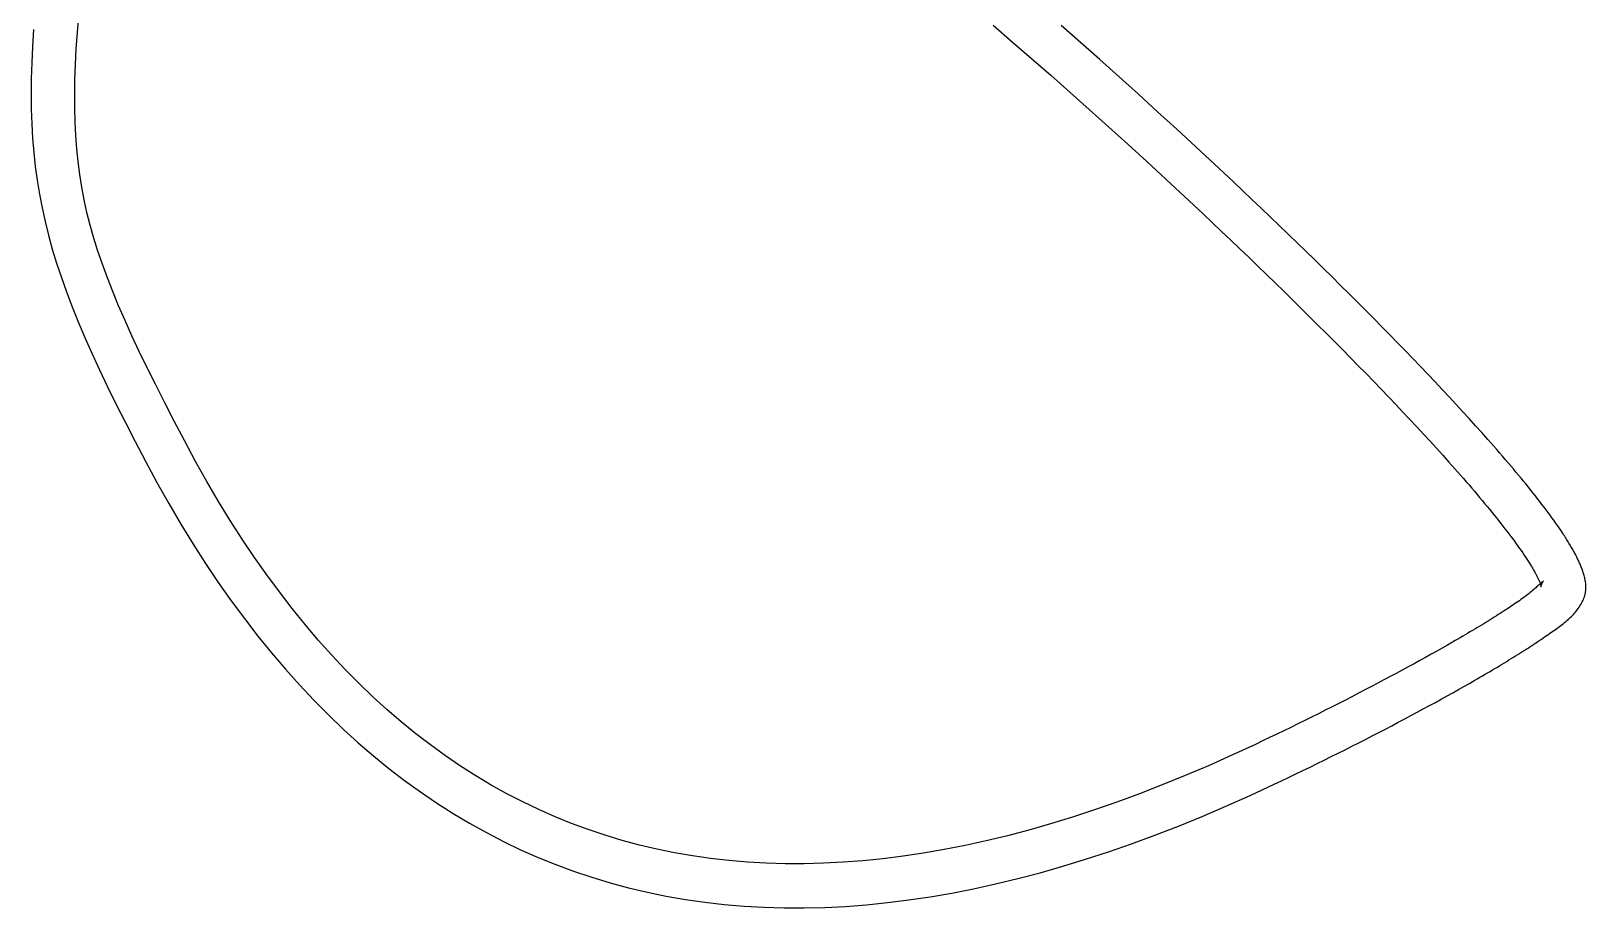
# Model space of a CAD drawing. Header units: metres. Extents: x 0 to 745, y 0 to 539.
# Drawn here: x 223.74 to 251.93, y 432.52 to 448.41 of the extents above; entities that cross this region are included whole.
import ezdxf

# ---------------------------------------------------------------- set-up
doc = ezdxf.new("R2010")
doc.units = ezdxf.units.M

msp = doc.modelspace()

# ---------------------------------------------------------------- linework, layer by layer
at = {"layer": '2', "color": 7}
for p, q in [((223.782248, 448.438173), (223.763898, 448.132388)), ((224.578656, 448.384061), (224.602428, 448.690201)), ((241.179401, 448.517281), (241.526228, 448.218627)), ((242.761625, 448.205697), (242.41146, 448.51334)), ((224.559308, 448.089829), (224.578656, 448.384061)), ((241.526228, 448.218627), (241.874466, 447.916064)), ((243.112083, 447.895154), (242.761625, 448.205697)), ((223.763898, 448.132388), (223.75059, 447.836193)), ((224.544605, 447.806504), (224.559308, 448.089829)), ((241.874466, 447.916064), (242.223594, 447.610073)), ((243.462368, 447.582164), (243.112083, 447.895154)), ((223.75059, 447.836193), (223.742517, 447.548708)), ((224.53477, 447.533084), (224.544605, 447.806504)), ((242.223594, 447.610073), (242.573095, 447.301135)), ((223.742517, 447.548708), (223.739874, 447.269052)), ((224.530024, 447.268569), (224.53477, 447.533084)), ((242.573095, 447.301135), (242.922448, 446.989731)), ((243.812012, 447.267183), (243.462368, 447.582164)), ((223.739874, 447.269052), (223.742856, 446.996346)), ((224.530588, 447.011958), (224.530024, 447.268569)), ((244.160548, 446.950665), (243.812012, 447.267183)), ((223.742856, 446.996346), (223.751656, 446.729707)), ((224.536683, 446.76225), (224.530588, 447.011958)), ((224.548532, 446.518444), (224.536683, 446.76225)), ((242.922448, 446.989731), (243.271135, 446.676342)), ((244.50751, 446.633064), (244.160548, 446.950665)), ((223.751656, 446.729707), (223.76647, 446.468258)), ((223.76647, 446.468258), (223.787491, 446.211116)), ((224.566355, 446.279538), (224.548532, 446.518444)), ((243.271135, 446.676342), (243.618635, 446.361448)), ((244.852429, 446.314837), (244.50751, 446.633064)), ((223.787491, 446.211116), (223.814914, 445.957401)), ((224.590375, 446.044533), (224.566355, 446.279538)), ((243.618635, 446.361448), (243.964431, 446.045531)), ((245.194839, 445.996436), (244.852429, 446.314837)), ((223.814914, 445.957401), (223.848934, 445.706234)), ((224.620812, 445.812426), (224.590375, 446.044533)), ((243.964431, 446.045531), (244.308002, 445.729072)), ((245.534273, 445.678318), (245.194839, 445.996436)), ((223.848934, 445.706234), (223.889745, 445.456734)), ((224.657889, 445.582217), (224.620812, 445.812426)), ((244.308002, 445.729072), (244.648829, 445.412551)), ((245.870264, 445.360936), (245.534273, 445.678318)), ((223.889745, 445.456734), (223.937541, 445.20802)), ((224.701826, 445.352905), (224.657889, 445.582217)), ((224.752846, 445.123489), (224.701826, 445.352905)), ((244.648829, 445.412551), (244.986394, 445.09645)), ((246.036795, 445.202679), (245.870264, 445.360936)), ((223.937541, 445.20802), (223.992516, 444.959212)), ((224.811169, 444.892969), (224.752846, 445.123489)), ((244.986394, 445.09645), (245.320176, 444.781249)), ((246.202235, 445.044806), (246.036795, 445.202679)), ((223.992516, 444.959212), (224.054866, 444.70943)), ((224.877017, 444.660341), (224.811169, 444.892969)), ((245.320176, 444.781249), (245.485511, 444.624123)), ((246.366524, 444.887375), (246.202235, 445.044806)), ((246.529603, 444.730441), (246.366524, 444.887375)), ((224.054866, 444.70943), (224.124784, 444.457794)), ((224.950612, 444.424607), (224.877017, 444.660341)), ((245.485511, 444.624123), (245.649757, 444.467376)), ((246.691411, 444.574059), (246.529603, 444.730441)), ((246.851888, 444.418287), (246.691411, 444.574059)), ((224.124784, 444.457794), (224.202466, 444.203422)), ((224.202466, 444.203422), (224.288104, 443.945435)), ((225.032176, 444.184765), (224.950612, 444.424607)), ((245.649757, 444.467376), (245.812849, 444.311069)), ((245.812849, 444.311069), (245.974724, 444.155262)), ((247.010975, 444.26318), (246.851888, 444.418287)), ((247.168612, 444.108794), (247.010975, 444.26318)), ((224.288104, 443.945435), (224.381894, 443.682953)), ((225.121928, 443.939814), (225.032176, 444.184765)), ((225.220092, 443.688753), (225.121928, 443.939814)), ((245.974724, 444.155262), (246.13532, 444.000016)), ((246.13532, 444.000016), (246.294573, 443.845391)), ((247.324739, 443.955186), (247.168612, 444.108794)), ((247.479296, 443.802411), (247.324739, 443.955186)), ((224.381894, 443.682953), (224.484031, 443.415094)), ((225.326889, 443.430581), (225.220092, 443.688753)), ((246.294573, 443.845391), (246.452419, 443.69145)), ((246.452419, 443.69145), (246.608797, 443.538251)), ((247.632222, 443.650525), (247.479296, 443.802411)), ((247.783459, 443.499585), (247.632222, 443.650525)), ((224.484031, 443.415094), (224.594708, 443.140979)), ((225.44254, 443.164297), (225.326889, 443.430581)), ((246.608797, 443.538251), (246.763642, 443.385856)), ((246.763642, 443.385856), (246.916891, 443.234326)), ((247.932946, 443.349646), (247.783459, 443.499585)), ((224.594708, 443.140979), (224.71412, 442.859727)), ((225.567266, 442.8889), (225.44254, 443.164297)), ((246.916891, 443.234326), (247.068481, 443.083721)), ((247.068481, 443.083721), (247.218348, 442.934101)), ((248.080623, 443.200766), (247.932946, 443.349646)), ((248.226431, 443.052998), (248.080623, 443.200766)), ((224.71412, 442.859727), (224.842461, 442.570458)), ((225.70129, 442.603389), (225.567266, 442.8889)), ((247.218348, 442.934101), (247.366431, 442.785529)), ((248.370309, 442.906401), (248.226431, 443.052998)), ((248.512198, 442.761029), (248.370309, 442.906401)), ((224.842461, 442.570458), (224.979926, 442.272292)), ((225.844832, 442.306763), (225.70129, 442.603389)), ((247.366431, 442.785529), (247.512665, 442.638063)), ((247.512665, 442.638063), (247.656987, 442.491766)), ((248.652037, 442.61694), (248.512198, 442.761029)), ((248.789767, 442.474188), (248.652037, 442.61694)), ((224.979926, 442.272292), (225.126709, 441.964347)), ((225.998114, 441.998021), (225.844832, 442.306763)), ((247.656987, 442.491766), (247.799334, 442.346697)), ((247.799334, 442.346697), (247.939642, 442.202918)), ((248.925328, 442.33283), (248.789767, 442.474188)), ((249.05866, 442.192923), (248.925328, 442.33283)), ((225.126709, 441.964347), (225.283005, 441.645745)), ((226.161358, 441.676162), (225.998114, 441.998021)), ((247.939642, 442.202918), (248.07785, 442.060488)), ((248.07785, 442.060488), (248.213892, 441.91947)), ((249.189703, 442.054521), (249.05866, 442.192923)), ((249.318397, 441.917682), (249.189703, 442.054521)), ((226.334785, 441.340185), (226.161358, 441.676162)), ((248.213892, 441.91947), (248.347707, 441.779922)), ((248.347707, 441.779922), (248.479231, 441.641907)), ((249.444682, 441.782461), (249.318397, 441.917682)), ((249.568498, 441.648915), (249.444682, 441.782461)), ((225.283005, 441.645745), (225.449008, 441.315604)), ((248.479231, 441.641907), (248.6084, 441.505485)), ((248.6084, 441.505485), (248.735152, 441.370717)), ((249.689786, 441.517098), (249.568498, 441.648915)), ((249.808486, 441.387069), (249.689786, 441.517098)), ((249.924537, 441.258882), (249.808486, 441.387069)), ((225.449008, 441.315604), (225.624912, 440.973043)), ((226.518616, 440.989089), (226.334785, 441.340185)), ((248.735152, 441.370717), (248.859423, 441.237662)), ((248.859423, 441.237662), (248.98115, 441.106383)), ((248.98115, 441.106383), (249.100271, 440.976939)), ((250.037879, 441.132593), (249.924537, 441.258882)), ((250.148454, 441.008259), (250.037879, 441.132593)), ((225.624912, 440.973043), (225.810912, 440.617184)), ((226.721527, 440.612131), (226.518616, 440.989089)), ((249.100271, 440.976939), (249.21672, 440.849391)), ((249.21672, 440.849391), (249.330437, 440.7238)), ((250.2562, 440.885936), (250.148454, 441.008259)), ((250.308993, 440.825551), (250.2562, 440.885936)), ((250.361056, 440.765699), (250.308993, 440.825551)), ((225.810912, 440.617184), (226.02086, 440.227309)), ((226.927984, 440.244889), (226.721527, 440.612131)), ((249.330437, 440.7238), (249.441356, 440.600227)), ((249.441356, 440.600227), (249.549416, 440.478733)), ((250.412383, 440.706383), (250.361056, 440.765699)), ((250.462967, 440.647605), (250.412383, 440.706383)), ((250.512804, 440.58937), (250.462967, 440.647605)), ((250.561886, 440.53168), (250.512804, 440.58937)), ((249.549416, 440.478733), (249.654552, 440.359377)), ((249.654552, 440.359377), (249.706005, 440.300509)), ((249.706005, 440.300509), (249.756703, 440.24218)), ((250.610209, 440.47454), (250.561886, 440.53168)), ((250.657766, 440.417951), (250.610209, 440.47454)), ((250.704551, 440.361919), (250.657766, 440.417951)), ((250.750558, 440.306445), (250.704551, 440.361919)), ((250.795781, 440.251534), (250.750558, 440.306445)), ((226.02086, 440.227309), (226.235019, 439.846785)), ((227.137988, 439.887346), (226.927984, 440.244889)), ((249.756703, 440.24218), (249.806637, 440.184401)), ((249.806637, 440.184401), (249.855798, 440.127185)), ((249.855798, 440.127185), (249.904176, 440.070543)), ((249.904176, 440.070543), (249.951762, 440.014488)), ((249.951762, 440.014488), (249.998546, 439.959032)), ((250.840215, 440.197189), (250.795781, 440.251534)), ((250.883853, 440.143412), (250.840215, 440.197189)), ((250.92669, 440.090208), (250.883853, 440.143412)), ((250.968719, 440.03758), (250.92669, 440.090208)), ((251.009935, 439.985531), (250.968719, 440.03758)), ((251.050331, 439.934064), (251.009935, 439.985531)), ((226.235019, 439.846785), (226.453381, 439.475631)), ((227.351537, 439.539484), (227.137988, 439.887346)), ((249.998546, 439.959032), (250.044518, 439.904186)), ((250.044518, 439.904186), (250.089669, 439.849964)), ((250.089669, 439.849964), (250.13399, 439.796376)), ((250.13399, 439.796376), (250.177471, 439.743435)), ((250.177471, 439.743435), (250.220103, 439.691154)), ((250.220103, 439.691154), (250.261876, 439.639543)), ((251.089902, 439.883184), (251.050331, 439.934064)), ((251.128642, 439.832892), (251.089902, 439.883184)), ((251.166544, 439.783193), (251.128642, 439.832892)), ((251.203603, 439.734089), (251.166544, 439.783193)), ((251.239813, 439.685585), (251.203603, 439.734089)), ((226.453381, 439.475631), (226.675936, 439.113871)), ((227.56863, 439.201286), (227.351537, 439.539484)), ((250.261876, 439.639543), (250.302781, 439.588616)), ((250.302781, 439.588616), (250.342808, 439.538384)), ((250.342808, 439.538384), (250.381947, 439.488859)), ((250.381947, 439.488859), (250.42019, 439.440053)), ((250.42019, 439.440053), (250.457526, 439.391979)), ((251.275168, 439.637683), (251.239813, 439.685585)), ((251.309662, 439.590387), (251.275168, 439.637683)), ((251.343289, 439.5437), (251.309662, 439.590387)), ((251.376044, 439.497626), (251.343289, 439.5437)), ((251.407919, 439.452168), (251.376044, 439.497626)), ((251.438909, 439.407329), (251.407919, 439.452168)), ((227.789267, 438.872733), (227.56863, 439.201286)), ((250.457526, 439.391979), (250.493947, 439.344649)), ((250.493947, 439.344649), (250.529443, 439.298074)), ((250.529443, 439.298074), (250.564003, 439.252266)), ((250.564003, 439.252266), (250.59762, 439.207238)), ((250.59762, 439.207238), (250.630283, 439.163002)), ((250.630283, 439.163002), (250.661982, 439.11957)), ((251.469009, 439.363112), (251.438909, 439.407329)), ((251.498212, 439.319521), (251.469009, 439.363112)), ((251.526512, 439.27656), (251.498212, 439.319521)), ((251.540325, 439.255325), (251.526512, 439.27656)), ((251.553918, 439.234259), (251.540325, 439.255325)), ((251.567288, 439.213358), (251.553918, 439.234259)), ((251.580435, 439.192618), (251.567288, 439.213358)), ((251.593359, 439.172032), (251.580435, 439.192618)), ((251.606058, 439.151597), (251.593359, 439.172032)), ((251.618533, 439.131307), (251.606058, 439.151597)), ((251.630781, 439.111156), (251.618533, 439.131307)), ((226.675936, 439.113871), (226.902676, 438.761523)), ((228.013446, 438.553808), (227.789267, 438.872733)), ((250.661982, 439.11957), (250.692709, 439.076954)), ((250.692709, 439.076954), (250.722454, 439.035166)), ((250.722454, 439.035166), (250.751207, 438.994217)), ((250.751207, 438.994217), (250.778958, 438.954121)), ((250.778958, 438.954121), (250.8057, 438.914889)), ((250.8057, 438.914889), (250.831421, 438.876533)), ((250.831421, 438.876533), (250.856112, 438.839065)), ((251.642803, 439.091142), (251.630781, 439.111156)), ((251.654597, 439.071257), (251.642803, 439.091142)), ((251.666163, 439.051498), (251.654597, 439.071257)), ((251.677501, 439.031859), (251.666163, 439.051498)), ((251.688608, 439.012335), (251.677501, 439.031859)), ((251.699485, 438.992922), (251.688608, 439.012335)), ((251.710131, 438.973615), (251.699485, 438.992922)), ((251.720545, 438.954408), (251.710131, 438.973615)), ((251.730726, 438.935296), (251.720545, 438.954408)), ((251.740673, 438.916276), (251.730726, 438.935296)), ((251.750387, 438.897341), (251.740673, 438.916276)), ((251.759865, 438.878486), (251.750387, 438.897341)), ((251.769107, 438.859708), (251.759865, 438.878486)), ((251.778113, 438.841), (251.769107, 438.859708)), ((226.902676, 438.761523), (227.13359, 438.41861)), ((250.856112, 438.839065), (250.868069, 438.820661)), ((250.868069, 438.820661), (250.879767, 438.802475)), ((250.879767, 438.802475), (250.891202, 438.784511)), ((250.891202, 438.784511), (250.902374, 438.766778)), ((250.902374, 438.766778), (250.913281, 438.749282)), ((250.913281, 438.749282), (250.923922, 438.732028)), ((250.923922, 438.732028), (250.934294, 438.715023)), ((250.934294, 438.715023), (250.944395, 438.698275)), ((250.944395, 438.698275), (250.954225, 438.681788)), ((250.954225, 438.681788), (250.963782, 438.66557)), ((250.963782, 438.66557), (250.973063, 438.649627)), ((250.973063, 438.649627), (250.982067, 438.633965)), ((250.982067, 438.633965), (250.990793, 438.618592)), ((250.990793, 438.618592), (250.999239, 438.603513)), ((250.999239, 438.603513), (251.007402, 438.588734)), ((251.007402, 438.588734), (251.015282, 438.574263)), ((251.015282, 438.574263), (251.022877, 438.560106)), ((251.786881, 438.822358), (251.778113, 438.841)), ((251.795412, 438.803777), (251.786881, 438.822358)), ((251.803703, 438.785252), (251.795412, 438.803777)), ((251.811755, 438.766778), (251.803703, 438.785252)), ((251.819566, 438.74835), (251.811755, 438.766778)), ((251.827136, 438.729963), (251.819566, 438.74835)), ((251.834465, 438.711613), (251.827136, 438.729963)), ((251.84155, 438.693293), (251.834465, 438.711613)), ((251.848392, 438.675), (251.84155, 438.693293)), ((251.855105, 438.656613), (251.848392, 438.675)), ((251.861765, 438.638017), (251.855105, 438.656613)), ((251.868328, 438.619213), (251.861765, 438.638017)), ((251.874748, 438.600203), (251.868328, 438.619213)), ((251.880982, 438.58099), (251.874748, 438.600203)), ((251.886986, 438.561574), (251.880982, 438.58099)), ((227.13359, 438.41861), (227.368669, 438.085152)), ((228.241168, 438.244495), (228.013446, 438.553808)), ((250.978855, 438.28942), (250.959251, 438.27286)), ((250.997552, 438.305402), (250.978855, 438.28942)), ((251.015316, 438.320755), (250.997552, 438.305402)), ((251.032123, 438.335428), (251.015316, 438.320755)), ((251.022877, 438.560106), (251.030185, 438.546268)), ((251.030185, 438.546268), (251.037204, 438.532758)), ((251.047951, 438.34937), (251.032123, 438.335428)), ((251.037204, 438.532758), (251.043933, 438.51958)), ((251.043933, 438.51958), (251.05037, 438.506741)), ((251.062773, 438.36253), (251.047951, 438.34937)), ((251.05037, 438.506741), (251.056513, 438.494249)), ((251.056513, 438.494249), (251.06236, 438.482108)), ((251.06236, 438.482108), (251.067911, 438.470327)), ((251.076568, 438.374856), (251.062773, 438.36253)), ((251.067911, 438.470327), (251.073162, 438.45891)), ((251.073162, 438.45891), (251.078114, 438.447866)), ((251.08931, 438.386298), (251.076568, 438.374856)), ((251.078114, 438.447866), (251.082763, 438.437199)), ((251.082763, 438.437199), (251.087108, 438.426917)), ((251.087108, 438.426917), (251.091148, 438.417025)), ((251.100977, 438.396803), (251.08931, 438.386298)), ((251.091148, 438.417025), (251.09488, 438.407531)), ((251.09488, 438.407531), (251.098304, 438.398441)), ((251.098304, 438.398441), (251.101309, 438.389882)), ((251.111543, 438.406322), (251.100977, 438.396803)), ((251.101309, 438.389882), (251.10382, 438.381979)), ((251.10382, 438.381979), (251.105877, 438.374731)), ((251.105877, 438.374731), (251.107524, 438.368138)), ((251.107524, 438.368138), (251.108803, 438.362199)), ((251.108803, 438.362199), (251.109756, 438.356914)), ((251.109756, 438.356914), (251.110425, 438.352283)), ((251.110425, 438.352283), (251.110853, 438.348305)), ((251.110648, 438.338701), (251.110669, 438.33993)), ((251.110724, 438.338121), (251.110648, 438.338701)), ((251.110669, 438.33993), (251.11083, 438.341807)), ((251.110855, 438.338191), (251.110724, 438.338121)), ((251.11083, 438.341807), (251.111172, 438.344333)), ((251.110853, 438.348305), (251.111082, 438.344979)), ((251.110999, 438.338912), (251.110855, 438.338191)), ((251.111113, 438.340283), (251.110999, 438.338912)), ((251.111082, 438.344979), (251.111155, 438.342305)), ((251.111155, 438.342305), (251.111113, 438.340283)), ((251.111172, 438.344333), (251.111739, 438.347507)), ((251.120985, 438.414802), (251.111543, 438.406322)), ((251.111739, 438.347507), (251.112572, 438.351328)), ((251.112572, 438.351328), (251.113714, 438.355797)), ((251.113714, 438.355797), (251.115207, 438.360911)), ((251.115207, 438.360911), (251.117093, 438.366672)), ((251.117093, 438.366672), (251.119416, 438.373079)), ((251.119416, 438.373079), (251.122216, 438.38013)), ((251.129278, 438.422193), (251.120985, 438.414802)), ((251.122216, 438.38013), (251.125536, 438.387826)), ((251.125536, 438.387826), (251.129419, 438.396167)), ((251.1364, 438.428443), (251.129278, 438.422193)), ((251.129419, 438.396167), (251.133907, 438.405151)), ((251.133907, 438.405151), (251.139042, 438.414778)), ((251.142326, 438.433502), (251.1364, 438.428443)), ((251.139042, 438.414778), (251.144867, 438.425048)), ((251.147032, 438.437317), (251.142326, 438.433502)), ((251.144867, 438.425048), (251.151424, 438.435961)), ((251.150494, 438.439839), (251.147032, 438.437317)), ((251.152688, 438.441015), (251.150494, 438.439839)), ((251.151424, 438.435961), (251.153177, 438.439127)), ((251.153591, 438.440795), (251.152688, 438.441015)), ((251.153177, 438.439127), (251.153591, 438.440795)), ((251.892715, 438.541958), (251.886986, 438.561574)), ((251.898125, 438.522143), (251.892715, 438.541958)), ((251.903172, 438.502131), (251.898125, 438.522143)), ((251.907811, 438.481924), (251.903172, 438.502131)), ((251.911999, 438.461524), (251.907811, 438.481924)), ((251.915691, 438.440932), (251.911999, 438.461524)), ((251.918843, 438.42015), (251.915691, 438.440932)), ((251.921411, 438.399181), (251.918843, 438.42015)), ((251.92335, 438.378024), (251.921411, 438.399181)), ((251.922069, 438.26951), (251.923936, 438.291572)), ((251.924616, 438.356684), (251.92335, 438.378024)), ((251.923936, 438.291572), (251.924953, 438.313455)), ((251.925166, 438.33516), (251.924616, 438.356684)), ((251.924953, 438.313455), (251.925166, 438.33516)), ((227.368669, 438.085152), (227.607904, 437.761171)), ((228.472431, 437.944773), (228.241168, 438.244495)), ((250.602337, 438.007248), (250.57157, 437.98666)), ((250.632417, 438.027539), (250.602337, 438.007248)), ((250.661803, 438.047527), (250.632417, 438.027539)), ((250.690488, 438.067209), (250.661803, 438.047527)), ((250.718505, 438.086746), (250.690488, 438.067209)), ((250.745877, 438.106268), (250.718505, 438.086746)), ((250.772581, 438.125725), (250.745877, 438.106268)), ((250.798591, 438.145064), (250.772581, 438.125725)), ((250.823884, 438.164235), (250.798591, 438.145064)), ((250.848437, 438.183186), (250.823884, 438.164235)), ((250.872225, 438.201867), (250.848437, 438.183186)), ((250.895224, 438.220226), (250.872225, 438.201867)), ((250.917411, 438.238212), (250.895224, 438.220226)), ((250.938761, 438.255773), (250.917411, 438.238212)), ((250.959251, 438.27286), (250.938761, 438.255773)), ((251.817297, 437.9912), (251.832792, 438.015624)), ((251.832792, 438.015624), (251.846926, 438.039522)), ((251.846926, 438.039522), (251.859724, 438.063261)), ((251.859724, 438.063261), (251.87123, 438.086841)), ((251.87123, 438.086841), (251.881488, 438.110258)), ((251.881488, 438.110258), (251.890542, 438.133513)), ((251.890542, 438.133513), (251.898437, 438.156602)), ((251.898437, 438.156602), (251.905217, 438.179525)), ((251.905217, 438.179525), (251.910926, 438.202279)), ((251.910926, 438.202279), (251.915608, 438.224862)), ((251.915608, 438.224862), (251.919307, 438.247273)), ((251.919307, 438.247273), (251.922069, 438.26951)), ((227.607904, 437.761171), (227.851286, 437.446687)), ((228.707234, 437.654628), (228.472431, 437.944773)), ((250.151611, 437.718165), (250.112614, 437.694149)), ((250.190019, 437.741946), (250.151611, 437.718165)), ((250.227833, 437.765487), (250.190019, 437.741946)), ((250.265044, 437.788783), (250.227833, 437.765487)), ((250.301645, 437.811831), (250.265044, 437.788783)), ((250.337628, 437.834624), (250.301645, 437.811831)), ((250.372985, 437.857158), (250.337628, 437.834624)), ((250.40771, 437.879429), (250.372985, 437.857158)), ((250.441794, 437.901431), (250.40771, 437.879429)), ((250.475229, 437.92316), (250.441794, 437.901431)), ((250.508009, 437.944611), (250.475229, 437.92316)), ((250.540125, 437.96578), (250.508009, 437.944611)), ((250.57157, 437.98666), (250.540125, 437.96578)), ((251.560086, 437.70753), (251.581323, 437.725515)), ((251.581323, 437.725515), (251.60207, 437.743675)), ((251.60207, 437.743675), (251.62234, 437.762053)), ((251.62234, 437.762053), (251.642144, 437.780695)), ((251.642144, 437.780695), (251.661496, 437.799643)), ((251.661496, 437.799643), (251.680407, 437.818942)), ((251.680407, 437.818942), (251.69889, 437.838634)), ((251.69889, 437.838634), (251.716956, 437.858765)), ((251.716956, 437.858765), (251.734618, 437.879377)), ((251.734618, 437.879377), (251.751889, 437.900515)), ((251.751889, 437.900515), (251.768779, 437.922223)), ((251.768779, 437.922223), (251.785303, 437.944544)), ((251.785303, 437.944544), (251.801472, 437.967522)), ((251.801472, 437.967522), (251.817297, 437.9912)), ((227.851286, 437.446687), (228.098805, 437.141722)), ((228.945578, 437.374039), (228.707234, 437.654628)), ((249.692014, 437.442133), (249.647057, 437.415851)), ((249.736467, 437.468233), (249.692014, 437.442133)), ((249.780408, 437.494146), (249.736467, 437.468233)), ((249.82383, 437.519868), (249.780408, 437.494146)), ((249.866726, 437.545393), (249.82383, 437.519868)), ((249.909087, 437.570717), (249.866726, 437.545393)), ((249.950907, 437.595835), (249.909087, 437.570717)), ((249.992177, 437.620742), (249.950907, 437.595835)), ((250.03289, 437.645433), (249.992177, 437.620742)), ((250.073038, 437.669904), (250.03289, 437.645433)), ((250.112614, 437.694149), (250.073038, 437.669904)), ((251.174462, 437.42896), (251.204511, 437.449578)), ((251.204511, 437.449578), (251.233886, 437.469714)), ((251.233886, 437.469714), (251.262601, 437.489412)), ((251.262601, 437.489412), (251.290668, 437.508714)), ((251.290668, 437.508714), (251.318097, 437.527666)), ((251.318097, 437.527666), (251.344903, 437.546311)), ((251.344903, 437.546311), (251.371097, 437.564693)), ((251.371097, 437.564693), (251.396691, 437.582855)), ((251.396691, 437.582855), (251.421698, 437.600841)), ((251.421698, 437.600841), (251.446129, 437.618696)), ((251.446129, 437.618696), (251.469998, 437.636464)), ((251.469998, 437.636464), (251.493315, 437.654187)), ((251.493315, 437.654187), (251.516094, 437.671909)), ((251.516094, 437.671909), (251.538347, 437.689676)), ((251.538347, 437.689676), (251.560086, 437.70753)), ((229.18746, 437.102991), (228.945578, 437.374039)), ((249.220828, 437.171756), (249.121066, 437.115798)), ((249.318811, 437.227121), (249.220828, 437.171756)), ((249.414964, 437.281866), (249.318811, 437.227121)), ((249.50924, 437.335961), (249.414964, 437.281866)), ((249.555663, 437.36276), (249.50924, 437.335961)), ((249.601604, 437.389392), (249.555663, 437.36276)), ((249.647057, 437.415851), (249.601604, 437.389392)), ((250.728172, 437.134907), (250.765966, 437.158821)), ((250.765966, 437.158821), (250.8032, 437.182529)), ((250.8032, 437.182529), (250.839868, 437.206028)), ((250.839868, 437.206028), (250.875967, 437.229317)), ((250.875967, 437.229317), (250.911492, 437.252393)), ((250.911492, 437.252393), (250.946439, 437.275255)), ((250.946439, 437.275255), (250.980803, 437.2979)), ((250.980803, 437.2979), (251.01458, 437.320327)), ((251.01458, 437.320327), (251.047765, 437.342534)), ((251.047765, 437.342534), (251.080354, 437.364519)), ((251.080354, 437.364519), (251.112343, 437.386281)), ((251.112343, 437.386281), (251.143728, 437.407816)), ((251.143728, 437.407816), (251.174462, 437.42896)), ((228.098805, 437.141722), (228.350452, 436.846296)), ((229.43288, 436.841465), (229.18746, 437.102991)), ((248.705187, 436.886592), (248.597254, 436.828088)), ((248.811583, 436.944644), (248.705187, 436.886592)), ((248.916394, 437.002214), (248.811583, 436.944644)), ((249.019571, 437.059274), (248.916394, 437.002214)), ((249.121066, 437.115798), (249.019571, 437.059274)), ((250.276673, 436.858737), (250.320347, 436.884802)), ((250.320347, 436.884802), (250.363508, 436.91068)), ((250.363508, 436.91068), (250.406153, 436.936371)), ((250.406153, 436.936371), (250.448276, 436.961872)), ((250.448276, 436.961872), (250.489873, 436.987182)), ((250.489873, 436.987182), (250.530941, 437.012297)), ((250.530941, 437.012297), (250.571473, 437.037218)), ((250.571473, 437.037218), (250.611467, 437.061941)), ((250.611467, 437.061941), (250.650918, 437.086464)), ((250.650918, 437.086464), (250.689821, 437.110787)), ((250.689821, 437.110787), (250.728172, 437.134907)), ((228.350452, 436.846296), (228.606218, 436.56043)), ((229.681837, 436.589444), (229.43288, 436.841465)), ((248.264724, 436.650133), (248.151133, 436.590095)), ((248.376974, 436.70983), (248.264724, 436.650133)), ((248.487834, 436.769158), (248.376974, 436.70983)), ((248.597254, 436.828088), (248.487834, 436.769158)), ((249.812718, 436.588298), (249.909352, 436.643752)), ((249.909352, 436.643752), (249.956969, 436.671236)), ((249.956969, 436.671236), (250.004109, 436.69855)), ((250.004109, 436.69855), (250.050766, 436.72569)), ((250.050766, 436.72569), (250.096938, 436.752657)), ((250.096938, 436.752657), (250.142618, 436.779446)), ((250.142618, 436.779446), (250.187804, 436.806057)), ((250.187804, 436.806057), (250.23249, 436.832488)), ((250.23249, 436.832488), (250.276673, 436.858737)), ((228.606218, 436.56043), (228.866093, 436.284147)), ((229.934331, 436.34691), (229.681837, 436.589444)), ((230.190361, 436.113845), (229.934331, 436.34691)), ((247.684328, 436.347083), (247.564761, 436.285756)), ((247.802798, 436.408209), (247.684328, 436.347083)), ((247.920121, 436.469104), (247.802798, 436.408209)), ((248.036249, 436.529742), (247.920121, 436.469104)), ((248.151133, 436.590095), (248.036249, 436.529742)), ((249.303181, 436.302356), (249.40845, 436.360612)), ((249.40845, 436.360612), (249.512085, 436.418361)), ((249.512085, 436.418361), (249.614038, 436.475576)), ((249.614038, 436.475576), (249.714265, 436.53223)), ((249.714265, 436.53223), (249.812718, 436.588298)), ((228.866093, 436.284147), (229.130068, 436.017465)), ((230.449925, 435.890232), (230.190361, 436.113845)), ((247.07649, 436.038986), (246.952166, 435.977068)), ((247.199961, 436.100841), (247.07649, 436.038986)), ((247.322529, 436.162607), (247.199961, 436.100841)), ((247.444145, 436.224254), (247.322529, 436.162607)), ((247.564761, 436.285756), (247.444145, 436.224254)), ((248.753925, 436.004409), (248.866677, 436.064798)), ((248.866677, 436.064798), (248.978025, 436.124815)), ((248.978025, 436.124815), (249.087922, 436.184431)), ((249.087922, 436.184431), (249.196323, 436.24362)), ((249.196323, 436.24362), (249.303181, 436.302356)), ((229.130068, 436.017465), (229.398134, 435.760407)), ((229.398134, 435.760407), (229.670281, 435.512994)), ((230.713024, 435.676053), (230.449925, 435.890232)), ((246.574557, 435.791221), (246.447304, 435.729334)), ((246.70115, 435.853158), (246.574557, 435.791221)), ((246.827036, 435.915116), (246.70115, 435.853158)), ((246.952166, 435.977068), (246.827036, 435.915116)), ((248.170713, 435.697797), (248.289795, 435.759652)), ((248.289795, 435.759652), (248.407704, 435.821268)), ((248.407704, 435.821268), (248.524392, 435.882617)), ((248.524392, 435.882617), (248.639815, 435.943673)), ((248.639815, 435.943673), (248.753925, 436.004409)), ((229.670281, 435.512994), (229.9465, 435.275247)), ((230.979656, 435.471291), (230.713024, 435.676053)), ((231.249821, 435.275928), (230.979656, 435.471291)), ((245.93268, 435.482841), (245.504777, 435.284325)), ((246.062081, 435.54425), (245.93268, 435.482841)), ((246.191017, 435.605821), (246.062081, 435.54425)), ((246.319441, 435.667525), (246.191017, 435.605821)), ((246.447304, 435.729334), (246.319441, 435.667525)), ((247.683568, 435.448514), (247.806885, 435.51106)), ((247.806885, 435.51106), (247.929212, 435.573474)), ((247.929212, 435.573474), (248.050503, 435.635729)), ((248.050503, 435.635729), (248.170713, 435.697797)), ((229.9465, 435.275247), (230.226782, 435.047186)), ((231.523517, 435.089945), (231.249821, 435.275928)), ((245.504777, 435.284325), (245.080719, 435.09545)), ((247.05376, 435.134723), (247.181331, 435.197533)), ((247.181331, 435.197533), (247.308144, 435.260344)), ((247.308144, 435.260344), (247.434152, 435.323129)), ((247.434152, 435.323129), (247.559309, 435.385861)), ((247.559309, 435.385861), (247.683568, 435.448514)), ((230.226782, 435.047186), (230.511118, 434.828832)), ((231.800744, 434.913327), (231.523517, 435.089945)), ((232.081502, 434.746054), (231.800744, 434.913327)), ((244.660505, 434.916202), (244.244136, 434.746565)), ((245.080719, 435.09545), (244.660505, 434.916202)), ((246.536807, 434.884025), (246.666953, 434.946565)), ((246.666953, 434.946565), (246.796524, 435.009212)), ((246.796524, 435.009212), (246.925475, 435.07194)), ((246.925475, 435.07194), (247.05376, 435.134723)), ((230.511118, 434.828832), (230.799497, 434.620208)), ((230.799497, 434.620208), (231.091911, 434.421333)), ((232.365788, 434.58811), (232.081502, 434.746054)), ((244.244136, 434.746565), (243.83161, 434.586523)), ((245.835985, 434.55573), (246.274976, 434.759376)), ((246.274976, 434.759376), (246.406132, 434.82162)), ((246.406132, 434.82162), (246.536807, 434.884025)), ((231.091911, 434.421333), (231.388351, 434.232229)), ((232.653604, 434.439476), (232.365788, 434.58811)), ((232.944947, 434.300135), (232.653604, 434.439476)), ((243.422929, 434.436061), (243.018091, 434.295163)), ((243.83161, 434.586523), (243.422929, 434.436061)), ((244.967801, 434.177295), (245.400256, 434.361699)), ((245.400256, 434.361699), (245.835985, 434.55573)), ((231.388351, 434.232229), (231.688807, 434.052916)), ((233.239817, 434.17007), (232.944947, 434.300135)), ((233.538214, 434.049262), (233.239817, 434.17007)), ((242.617097, 434.163813), (242.219946, 434.041996)), ((243.018091, 434.295163), (242.617097, 434.163813)), ((244.538632, 434.002531), (244.967801, 434.177295)), ((231.688807, 434.052916), (231.993269, 433.883416)), ((231.993269, 433.883416), (232.301729, 433.72375)), ((233.840135, 433.937694), (233.538214, 434.049262)), ((234.145582, 433.835349), (233.840135, 433.937694)), ((234.454552, 433.742209), (234.145582, 433.835349)), ((241.437173, 433.826898), (241.05155, 433.733585)), ((241.826638, 433.929696), (241.437173, 433.826898)), ((242.219946, 434.041996), (241.826638, 433.929696)), ((243.690197, 433.68197), (244.11276, 433.837418)), ((244.11276, 433.837418), (244.538632, 434.002531)), ((232.301729, 433.72375), (232.614177, 433.573939)), ((232.614177, 433.573939), (232.930604, 433.434003)), ((234.767203, 433.658255), (234.454552, 433.742209)), ((235.083693, 433.583491), (234.767203, 433.658255)), ((235.404022, 433.517932), (235.083693, 433.583491)), ((235.72819, 433.461593), (235.404022, 433.517932)), ((239.917736, 433.510407), (239.547482, 433.454883)), ((240.291832, 433.575356), (239.917736, 433.510407)), ((240.66977, 433.649743), (240.291832, 433.575356)), ((241.05155, 433.733585), (240.66977, 433.649743)), ((242.855045, 433.400117), (243.270955, 433.536199)), ((243.270955, 433.536199), (243.690197, 433.68197)), ((232.930604, 433.434003), (233.251, 433.303965)), ((233.251, 433.303965), (233.575356, 433.183844)), ((236.056198, 433.41449), (235.72819, 433.461593)), ((236.388045, 433.376639), (236.056198, 433.41449)), ((236.723731, 433.348055), (236.388045, 433.376639)), ((237.063258, 433.328754), (236.723731, 433.348055)), ((237.406625, 433.318752), (237.063258, 433.328754)), ((237.753832, 433.318064), (237.406625, 433.318752)), ((238.10488, 433.326706), (237.753832, 433.318064)), ((238.459769, 433.344693), (238.10488, 433.326706)), ((238.818499, 433.372041), (238.459769, 433.344693)), ((239.18107, 433.408766), (238.818499, 433.372041)), ((239.547482, 433.454883), (239.18107, 433.408766)), ((242.033271, 433.157074), (242.44248, 433.273738)), ((242.44248, 433.273738), (242.855045, 433.400117)), ((233.575356, 433.183844), (233.903663, 433.073662)), ((233.903663, 433.073662), (234.235912, 432.97344)), ((234.235912, 432.97344), (234.571933, 432.883197)), ((240.825898, 432.865494), (241.224969, 432.952939)), ((241.224969, 432.952939), (241.62743, 433.050137)), ((241.62743, 433.050137), (242.033271, 433.157074)), ((234.571933, 432.883197), (234.911557, 432.802933)), ((234.911557, 432.802933), (235.254772, 432.732634)), ((235.254772, 432.732634), (235.601565, 432.672288)), ((235.601565, 432.672288), (235.951926, 432.621883)), ((239.263764, 432.613489), (239.649152, 432.661799)), ((239.649152, 432.661799), (240.037978, 432.719912)), ((240.037978, 432.719912), (240.430231, 432.787814)), ((240.430231, 432.787814), (240.825898, 432.865494)), ((235.951926, 432.621883), (236.305842, 432.581406)), ((236.305842, 432.581406), (236.663303, 432.550844)), ((236.663303, 432.550844), (237.024295, 432.530185)), ((237.024295, 432.530185), (237.388807, 432.519416)), ((237.388807, 432.519416), (237.756828, 432.518525)), ((237.756828, 432.518525), (238.128346, 432.5275)), ((238.128346, 432.5275), (238.503349, 432.546327)), ((238.503349, 432.546327), (238.881826, 432.574994)), ((238.881826, 432.574994), (239.263764, 432.613489))]:
    msp.add_line(p, q, dxfattribs=at)

doc.saveas('drawing.dxf')
